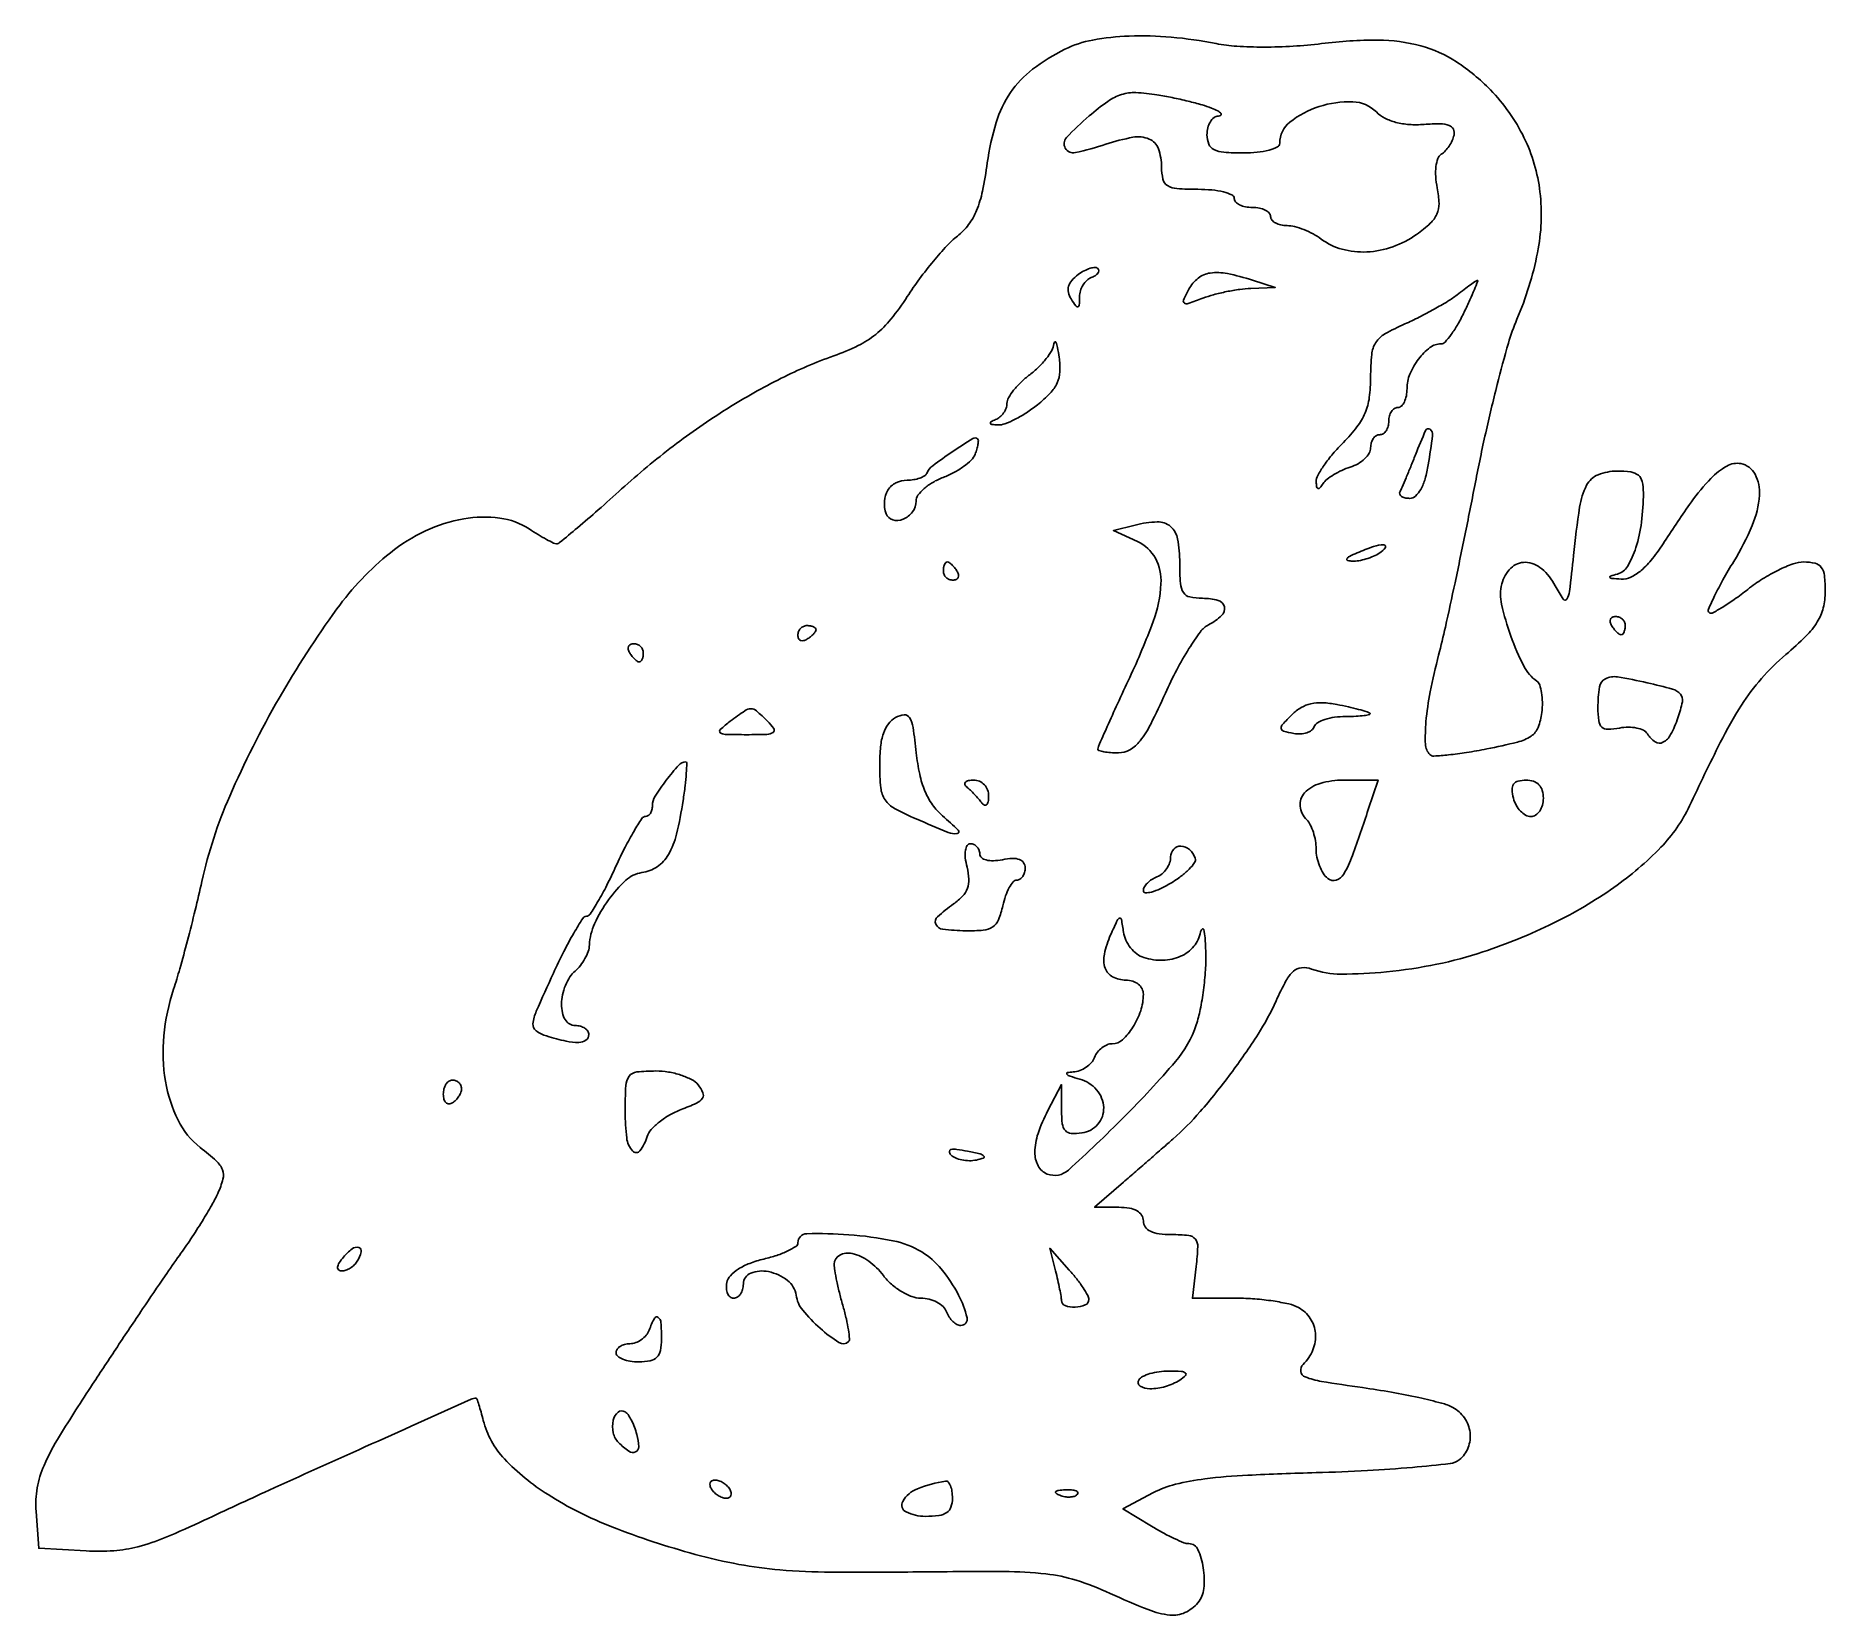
# Model space of a CAD drawing. Extents: x 0 to 197, y 0 to 174.
import ezdxf

# ---------------------------------------------------------------- set-up
doc = ezdxf.new("R2010")
doc.units = 0

msp = doc.modelspace()

# ---------------------------------------------------------------- linework, layer by layer
for points in [[(113.354537, 172.402955, 0.048895), (109.812114, 170.201989, 0.079884), (107.387451, 167.639189, 0.075807), (105.808782, 164.345516, 0.03995), (104.835357, 159.904391, -0.016811), (104.303787, 156.799026, -0.046198), (103.657095, 154.674513, -0.063442), (102.779102, 153.121422, -0.065854), (101.549221, 151.860057, 0.039344), (100.398677, 150.798559, 0.013831), (98.917132, 149.107053, 0.013633), (97.384128, 147.149643, 0.015547), (96.028655, 145.193826, -0.025428), (94.238333, 142.716554, -0.053982), (92.568723, 141.043954, -0.055673), (90.613876, 139.798659, -0.028683), (87.936691, 138.67111, 0.03089), (82.167562, 136.211315, 0.023948), (76.215848, 132.861199, 0.022789), (70.294742, 128.756782, 0.02114), (64.615862, 124.031681, -0.003601), (62.027506, 121.719739, -0.005633), (59.763902, 119.771806, -0.001872), (57.790623, 118.124606, -0.174704), (57.444887, 118, -0.115823), (57.128462, 118.074295, -0.008992), (56.351195, 118.478179, -0.011904), (55.434384, 119.004342, -0.008806), (54.445229, 119.627845, 0.113194), (51.216534, 120.823311, 0.074716), (47.243391, 120.743949, 0.067061), (43.047899, 119.432102, 0.060066), (39.174884, 117.020299, 0.06663), (33.28366, 110.831727, 0.026816), (26.930786, 101.009365, 0.026945), (21.502737, 90.233177, 0.048754), (18.442558, 80.851389, -0.005421), (17.710629, 77.707164, -0.004344), (16.856547, 74.337596, -0.004392), (16.012107, 71.23471, -0.011128), (15.328779, 69, 0.056618), (14.256509, 63.865836, 0.065036), (14.442226, 58.864194, 0.073006), (15.823834, 54.591642, 0.112531), (18.263485, 51.590895, -0.018392), (20.043747, 50.088867, -0.117345), (20.705773, 49.120279, -0.158088), (20.759285, 48.099232, -0.0416), (20.199539, 46.538596, -0.023475), (19.53821, 45.250963, -0.008163), (18.469447, 43.458808, -0.008087), (17.226595, 41.520792, -0.009333), (15.978111, 39.715616, 0.005997), (14.388936, 37.450293, 0.001612), (11.920497, 33.815178, 0.001632), (9.143376, 29.667839, 0.001689), (6.424671, 25.54882, 0.006239), (2.786546, 19.842039, 0.034222), (1.078601, 16.613968, 0.061948), (0.328648, 14.141421, 0.061111), (0.202332, 11.54882), (0.5, 7.5), (5.705753, 7.199275, 0.032222), (8.741931, 7.219672, 0.045744), (11.404884, 7.656424, 0.035257), (14.412357, 8.668013, 0.011421), (18.705753, 10.573982, -0.00347), (25.82575, 13.871271, -0.001136), (36.363776, 18.63408, -0.000096), (48.061388, 23.886318, -0.10585), (48.592365, 24, -0.31854), (48.685593, 23.933899, -0.004943), (48.908316, 23.278099, -0.011061), (49.149773, 22.484602, -0.006842), (49.399986, 21.542465, 0.129133), (51.715204, 17.332048, 0.062014), (56.514557, 13.392459, 0.047981), (63.549579, 9.840362, 0.026499), (72.702486, 6.820388, 0.020217), (77.516016, 5.717242, 0.026016), (82.014653, 5.116114, 0.018207), (87.646883, 4.865834, 0.004822), (96.651482, 4.880655, -0.003314), (106.669303, 4.927359, -0.026491), (111.280288, 4.673797, -0.049943), (114.596741, 3.974866, -0.030382), (118.337405, 2.531507, 0.012459), (122.533072, 0.737383, 0.067946), (124.924243, 0.143392, 0.134307), (126.577265, 0.408831, 0.113442), (127.989223, 1.487014, 0.148459), (128.64776, 3.05351, 0.063374), (128.594063, 5.349207, 0.068547), (128.00211, 7.355973, 0.294897), (127.005118, 8, -0.095686), (126.458083, 8.105654, -0.013679), (125.405746, 8.561703, -0.015131), (124.17802, 9.18003, -0.012393), (122.904008, 9.912182), (119.759677, 11.824364), (123.129838, 13.616188, -0.062067), (125.523071, 14.529844, -0.029656), (128.766741, 15.124858, -0.018618), (133.482885, 15.526201, -0.004995), (141, 15.809532, 0.006305), (146.646558, 16.037182, 0.009228), (151.607812, 16.391826, 0.005258), (155.749976, 16.808824, 0.144006), (156.75, 17.227971, 0.130168), (157.723433, 18.565935, 0.124378), (157.929067, 20.234648, 0.120919), (157.315797, 21.836943, 0.118852), (156.027289, 22.985395, 0.059593), (154.811964, 23.460066, 0.009267), (152.297756, 24.061424, 0.010209), (149.290874, 24.657884, 0.00873), (146.101195, 25.165913, -0.005117), (141.599431, 25.849608, -0.052948), (139.792071, 26.343494, -0.270834), (139.316045, 26.945246, -0.235644), (139.573906, 27.716763, 0.099446), (140.649005, 29.332368, 0.118061), (140.92925, 31.13914, 0.126454), (140.360432, 32.785147, 0.124411), (139.065741, 33.964816, 0.066141), (138.001558, 34.364536, 0.019034), (136.270595, 34.695915, 0.018793), (134.270946, 34.923871, 0.018984), (132.266542, 35), (127.401601, 35), (127.810207, 38.5, 0.017662), (127.984927, 40.655039, 0.17753), (127.717695, 41.501448, 0.206363), (126.987827, 41.906421, 0.024893), (125.109406, 42, -0.031492), (123.725869, 42.087228, -0.081064), (122.768234, 42.370602, -0.127494), (122.207367, 42.845988, -0.154739), (122, 43.5, 0.144599), (121.813409, 44.131713, 0.122136), (121.303315, 44.61008, 0.086418), (120.463198, 44.905217, 0.04138), (119.319892, 45), (116.639783, 45), (119.799291, 47.75, 0.000219), (121.17573, 48.949095, 0.000161), (122.700779, 50.279688, 0.000162), (124.14314, 51.539777, 0.000361), (125.239938, 52.5, 0.034477), (128.251043, 55.531358, 0.017945), (131.592222, 59.686556, 0.017939), (134.610316, 64.046675, 0.036377), (136.597933, 67.712116, -0.016358), (137.689759, 69.933261, -0.087567), (138.518563, 70.991792, -0.165545), (139.390939, 71.364458, -0.104243), (140.5, 71.217059, 0.084669), (143.736422, 70.658402, 0.025397), (148.749774, 70.903179, 0.025374), (154.271858, 71.739484, 0.030264), (159.358036, 73.100964, 0.032602), (167.091679, 76.254993, 0.040745), (173.76345, 80.198817, 0.04592), (178.922277, 84.606894, 0.083446), (182.07029, 89.155148, -0.006376), (185.453322, 96.128739, -0.025605), (187.789244, 100.250249, -0.039057), (189.9827, 103.166383, -0.035477), (192.6699, 105.808311, 0.018741), (194.874185, 107.835036, 0.0581), (196.132942, 109.411545, 0.079085), (196.780252, 110.943078, 0.060584), (197, 112.749992, 0.025309), (196.910898, 114.509142, 0.132607), (196.56827, 115.406083, 0.181098), (195.882987, 115.858907, 0.056461), (194.637505, 116, 0.086141), (193.47265, 115.797816, 0.027903), (191.85531, 115.114957, 0.026879), (190.108766, 114.140207, 0.027185), (188.483751, 112.987087, -0.012599), (186.997041, 111.865527, -0.020278), (185.670217, 110.995175, -0.01528), (184.575451, 110.383596, -0.327037), (184.229658, 110.437008, -0.308295), (184.159598, 110.80668, -0.009639), (184.834778, 112.278572, -0.01571), (185.756783, 114.046251, -0.009853), (186.939577, 116.056223, 0.038697), (188.962235, 119.996604, 0.081218), (189.760956, 123.335454, 0.13812), (189.28673, 125.653725, 0.230733), (187.723759, 126.819827, 0.180247), (186.188128, 126.557482, 0.067639), (184.437138, 125.195883, 0.039631), (182.275035, 122.605695, 0.011223), (179.334007, 118.25, -0.02295), (177.998952, 116.369397, -0.048753), (176.769571, 115.077653, -0.06664), (175.624629, 114.328149, -0.126428), (174.550587, 114.116001, -0.006558), (173.534138, 114.186886, -0.21375), (173.323035, 114.303284, -0.516605), (173.367331, 114.442547, -0.012259), (174.135245, 114.667226, 0.197696), (175.256231, 115.520255, 0.055163), (176.173172, 117.574963, 0.045785), (176.794389, 120.379007, 0.03164), (177, 123.625, 0.05327), (176.868999, 124.851094, 0.169222), (176.445473, 125.544764, 0.140145), (175.623476, 125.900961, 0.032619), (174.106989, 126, 0.096753), (172.01974, 125.592287, 0.179036), (170.760929, 124.442582, 0.082397), (169.986183, 122.039927, 0.010841), (169.311485, 116.706031, -0.002878), (168.876219, 112.761395, -0.106564), (168.586533, 111.910059, -0.552816), (168.178486, 111.901701, -0.024666), (167.312368, 113.373346, 0.09406), (165.822848, 115.252699, 0.17091), (164.019887, 115.961319, 0.20822), (162.423354, 115.33355, 0.135745), (161.431916, 113.584755, 0.117743), (161.406125, 111.341696, 0.030598), (162.424686, 107.853286, 0.030274), (163.854354, 104.525683, 0.125818), (165.277972, 102.891493, -0.162304), (165.596542, 102.468201, -0.041356), (165.804052, 101.622796, -0.037757), (165.891578, 100.564971, -0.030544), (165.830076, 99.427022, -0.064481), (165.424608, 97.797322, -0.154917), (164.650998, 96.84071, -0.085411), (163.151184, 96.183532, -0.011443), (159.772965, 95.42923, -0.009833), (157.540505, 95.02961, -0.014693), (155.574626, 94.776436, -0.009595), (153.953044, 94.647237, -0.214637), (153.522965, 94.810368, -0.189428), (153.02293, 95.957775, -0.03097), (153.085582, 98.427779, -0.027349), (153.554887, 101.711365, -0.014041), (154.481522, 105.765098, 0.008496), (155.218071, 108.83039, 0.002295), (156.280383, 113.712914, 0.002322), (157.435375, 119.267828, 0.002406), (158.524871, 124.768224, -0.007162), (159.652561, 130.19036, -0.007435), (160.922096, 135.510503, -0.007207), (162.154616, 140.078698, -0.031764), (163.088177, 142.705709, 0.052299), (165.35637, 150.026326, 0.07793), (165.626712, 156.713019, 0.085653), (163.867571, 162.694626, 0.078535), (160.16925, 167.945037, 0.055627), (156.444067, 171.014839, 0.077823), (152.516462, 172.781873, 0.067045), (147.802451, 173.41519, 0.030899), (141.610857, 173.030076, -0.016076), (138.47176, 172.74126, -0.014871), (135.237856, 172.644673, -0.015502), (132.273165, 172.736264, -0.033044), (130, 173.028713, 0.025588), (125.053943, 173.7401, 0.032326), (120.435, 173.865095, 0.036246), (116.426556, 173.422235, 0.069044)], [(129.5, 165.93583, -0.021274), (130.19778, 165.61839, -0.098123), (130.545312, 165.345814, -0.431729), (130.526187, 165.164407, -0.151129), (130.25, 165.063386, 0.153435), (129.772965, 164.88646, 0.091874), (129.367188, 164.43112, 0.076112), (129.093103, 163.769502, 0.060276), (129, 163, 0.094959), (129.195784, 161.978414, 0.184152), (129.75, 161.375, 0.098846), (130.849164, 161.074821, 0.017388), (133, 161, 0.025309), (134.532825, 161.07764, 0.040146), (135.825, 161.314732, 0.048126), (136.741408, 161.657465, 0.286669), (137, 162.071429, -0.228929), (138.116829, 164.382839, -0.089604), (141.321778, 166.099989, -0.086033), (145.043948, 166.630167, -0.191086), (147.629722, 165.513135, 0.078228), (148.563574, 164.833308, 0.054284), (149.785395, 164.366901, 0.047622), (151.244363, 164.129917, 0.03484), (152.886303, 164.136152, -0.018119), (154.651133, 164.201859, -0.086416), (155.641551, 164.030395, -0.199165), (156.099024, 163.61518, -0.167994), (156.169821, 162.96049, -0.051796), (155.96514, 162.360296, -0.038599), (155.62377, 161.749027, -0.039423), (155.206643, 161.217384, -0.068391), (154.774578, 160.860681, 0.169517), (154.394869, 160.392453, 0.056071), (154.187119, 159.519017, 0.046745), (154.155606, 158.396575, 0.033022), (154.320952, 157.145241, -0.040578), (154.519562, 155.444965, -0.113502), (154.293313, 154.274001, -0.103585), (153.562174, 153.257055, -0.030573), (152.061825, 152.044023, -0.069289), (149.43641, 150.675806, -0.073464), (146.589262, 150.112295, -0.078157), (143.856454, 150.406566, -0.09637), (141.55887, 151.531803, 0.038541), (140.682972, 152.093864, 0.030083), (139.656592, 152.568717, 0.030896), (138.641073, 152.895586, 0.062488), (137.80887, 153, -0.053321), (137.116832, 153.074011, -0.073113), (136.531356, 153.29375, -0.092916), (136.138255, 153.618398, -0.175567), (136, 154, 0.191087), (135.848523, 154.381882, 0.088204), (135.4125, 154.70625, 0.068025), (134.765418, 154.926307, 0.048028), (134, 155, -0.048028), (133.234582, 155.073693, -0.068025), (132.5875, 155.29375, -0.088204), (132.151477, 155.618118, -0.191087), (132, 156, 0.295869), (131.748945, 156.387127, 0.04382), (130.825, 156.70625, 0.037669), (129.532944, 156.92761, 0.023598), (128, 157, -0.016242), (125.695288, 157.074885, -0.12133), (124.659671, 157.402561, -0.200477), (124.156218, 158.097182, -0.05793), (124, 159.440983, 0.08426), (123.655491, 161.470786, 0.213965), (122.650641, 162.532648, 0.144469), (120.850009, 162.72141, 0.034081), (117.888455, 161.963187, -0.024287), (114.528025, 161.032404, -0.324692), (113.417429, 161.510176, -0.335691), (113.549054, 162.689874, -0.025003), (116.041507, 165.068065, -0.022941), (118.089163, 166.677288, -0.079501), (119.593333, 167.425401, -0.086337), (121.188104, 167.634901, -0.030106), (123.5, 167.398682, -0.010231), (125.1781, 167.089022, -0.009051), (126.9125, 166.699279, -0.009128), (128.462132, 166.291359, -0.027195)], [(116.25, 147.279762, 0.104721), (115.770881, 146.984887, 0.067823), (115.362689, 146.474888, 0.0638), (115.083924, 145.837184, 0.068982), (114.984687, 145.166667, -0.013106), (114.952584, 144.26012, -0.329198), (114.80188, 144.080345, -0.307988), (114.574969, 144.165871, -0.012174), (114.056736, 144.94244, -0.083771), (113.755719, 145.660474, -0.127839), (113.77217, 146.332325, -0.111523), (114.124363, 146.97562, -0.05415), (114.820476, 147.610679, -0.03392), (115.499109, 148.03952, -0.049297), (116.151756, 148.313326, -0.061219), (116.6886, 148.409036, -0.226297), (116.998428, 148.281334, -0.200188), (117.085781, 148.034069, -0.147603), (116.985476, 147.758126, -0.095419), (116.692394, 147.491164, -0.051422)], [(134, 147), (136.5, 146.19936), (133.8151, 146.09968, 0.026166), (132.599332, 145.990664, 0.015273), (131.1573, 145.739726, 0.015247), (129.725047, 145.399344, 0.024881), (128.537558, 145.01428, -0.0081), (126.933368, 144.433933, -0.231467), (126.508708, 144.486864, -0.371382), (126.413348, 144.817636, -0.015224), (127.007642, 146.01428, -0.104288), (128.021556, 147.219942, -0.131678), (129.357728, 147.787859, -0.086399), (131.236891, 147.727102, -0.026317)], [(157.298609, 143.5, -0.019257), (156.594719, 142.159361, -0.027166), (155.859528, 141.028125, -0.026054), (155.181865, 140.194768, -0.212092), (154.743359, 140, 0.164977), (153.524173, 139.586469, 0.066902), (152.270514, 138.327219, 0.063805), (151.321058, 136.677123, 0.098995), (151, 135.071429, -0.04631), (150.926409, 134.278588, -0.06626), (150.70625, 133.608482, -0.086348), (150.382008, 133.156245, -0.196601), (150, 133, 0.148195), (149.618646, 132.884432, 0.098894), (149.29375, 132.559375, 0.082425), (149.074694, 132.073457, 0.064853), (149, 131.5, -0.064853), (148.925306, 130.926543, -0.082425), (148.70625, 130.440625, -0.098894), (148.381354, 130.115568, -0.148195), (148, 130, 0.141874), (147.61866, 129.889573, 0.099744), (147.29375, 129.57917, 0.084602), (147.074877, 129.114976, 0.068054), (147, 128.567388, -0.135626), (146.834194, 127.967369, -0.068219), (146.339063, 127.349343, -0.059968), (145.610505, 126.807653, -0.054315), (144.75, 126.432606, 0.031814), (143.834759, 126.081714, 0.029316), (142.945123, 125.609104, 0.030565), (142.203004, 125.092573, 0.079947), (141.765313, 124.615219, -0.029878), (141.423953, 124.158896, -0.294037), (141.204985, 124.091919, -0.299018), (141.056241, 124.26338, -0.03049), (141.015313, 124.826923, -0.129917), (141.190778, 125.52325, -0.024657), (141.885748, 126.645312, -0.02483), (142.852607, 127.90797, -0.020566), (144, 129.153846, 0.032024), (145.499161, 130.858409, 0.065574), (146.391763, 132.394541, 0.066048), (146.85245, 134.102094, 0.032915), (147, 136.341023, -0.023891), (147.119014, 138.830313, -0.119349), (147.572675, 140.141409, -0.121564), (148.571676, 141.087417, -0.025188), (150.75, 142.182588, 0.012779), (152.332321, 142.929531, 0.010446), (153.985938, 143.806226, 0.010589), (155.473858, 144.67714, 0.027128), (156.5, 145.386685, -0.004349), (157.283329, 145.982819, -0.00644), (157.981185, 146.490509, -0.003179), (158.579663, 146.908534, -0.117578), (158.733821, 146.968197, -0.574199), (158.788544, 146.898196, -0.003354), (158.408679, 145.962533, -0.008375), (157.922075, 144.840232, -0.004777)], [(110.338032, 133.281027, -0.024825), (109.141384, 132.417219, -0.026704), (107.893047, 131.698799, -0.027554), (106.763857, 131.203014, -0.102332), (106, 131.083915, -0.015909), (105.3398, 131.137571, -0.268671), (105.170748, 131.262874, -0.394942), (105.228446, 131.42379, -0.022682), (105.75, 131.662281, 0.079733), (106.22788, 131.950465, 0.064347), (106.632812, 132.393503, 0.065272), (106.906707, 132.917538, 0.08804), (107, 133.443261, -0.131844), (107.165497, 134.059976, -0.036487), (107.734375, 134.896348, -0.034165), (108.543168, 135.784724, -0.029967), (109.5, 136.597276, 0.032416), (110.467765, 137.427298, 0.033415), (111.309638, 138.367546, 0.035443), (111.922211, 139.277332, 0.106147), (112.149832, 139.987349, -0.172579), (112.254068, 140.20846, -0.538763), (112.384372, 140.182064, -0.048677), (112.55877, 139.587464, -0.010433), (112.737864, 138.52606, -0.04916), (112.81457, 136.931017, -0.095015), (112.512431, 135.694488, -0.08436), (111.743366, 134.564129, -0.032551)], [(153.338335, 126.697489, -0.029565), (152.993746, 125.156445, -0.056975), (152.510141, 123.989679, -0.080124), (151.928918, 123.250997, -0.188234), (151.285824, 123, -0.051153), (150.757841, 123.054157, -0.103866), (150.377034, 123.220313, -0.168925), (150.202485, 123.466008, -0.195251), (150.231739, 123.75, 0.020266), (150.455803, 124.216496, 0.002536), (150.895149, 125.24937, 0.002982), (151.403541, 126.48216, 0.002468), (151.930693, 127.801047, -0.010061), (153.048824, 130.479765, -0.489281), (153.538093, 130.602185, -0.265251), (153.813418, 129.927291, -0.007415)], [(103.496807, 127.852276, -0.10851), (103.082769, 127.223863, -0.03612), (102.234781, 126.509856, -0.033975), (101.151676, 125.831256, -0.032725), (99.973269, 125.296012, 0.040663), (98.835525, 124.757316, 0.048901), (97.873398, 124.068686, 0.056252), (97.209929, 123.341301, 0.15807), (97, 122.693853, -0.161238), (96.610436, 121.51722, -0.133788), (95.567724, 120.698989, -0.170321), (94.432065, 120.628546, -0.24447), (93.711915, 121.306177, -0.096193), (93.510813, 122.688407, -0.128674), (93.887688, 123.892819, -0.137408), (94.780247, 124.705333, -0.116873), (96.023655, 125, 0.038526), (96.740765, 125.055337, 0.045688), (97.399657, 125.220313, 0.051749), (97.912436, 125.461755, 0.153465), (98.166667, 125.75, -0.127936), (98.836478, 126.590751, -0.012486), (100.970547, 128.109842, -0.008084), (103.228986, 129.581386, -0.336085), (103.773539, 129.533816, -0.223269), (103.84832, 129.354889, -0.029923), (103.805083, 128.937745, -0.029886), (103.687656, 128.419593, -0.02095)], [(126, 115.893011, 0.017089), (126.076757, 113.647877, 0.126292), (126.410544, 112.639301, 0.19895), (127.116472, 112.148884, 0.053651), (128.5, 112, -0.064121), (130.225351, 111.777822, -0.279223), (130.91279, 111.068999, -0.270808), (130.61262, 110.110263, -0.061841), (129.167645, 109.089721, 0.111005), (128.285288, 108.327465, 0.01865), (127.016487, 106.472446, 0.019617), (125.669045, 104.137378, 0.016303), (124.417645, 101.556927, -0.011425), (122.813536, 98.165303, -0.050793), (121.63278, 96.307384, -0.095066), (120.519636, 95.343611, -0.131495), (119.25, 95.002389, -0.01718), (118.387498, 95.031116, -0.027992), (117.660938, 95.121394, -0.027191), (117.119815, 95.250355, -0.332074), (117, 95.410865, -0.103925), (117.063446, 95.712818, -0.000889), (118.028125, 97.896464, -0.003077), (119.158467, 100.401171, -0.001973), (120.5, 103.295519, 0.020912), (123.070832, 109.441932, 0.074519), (123.939156, 113.606192, 0.138295), (123.318734, 116.406444, 0.164044), (121.350488, 118.250076), (118.700977, 119.457274), (121.100488, 120.060908, -0.051692), (123.53202, 120.411404, -0.18837), (124.979293, 119.911616, -0.174771), (125.77027, 118.52971, -0.043482)], [(148, 117, -0.040566), (147.315929, 116.632796, -0.028934), (146.5, 116.331527, -0.029384), (145.682866, 116.134067, -0.053798), (145, 116.085598, -0.051935), (144.464625, 116.161267, -0.491407), (144.384577, 116.343886, -0.152377), (144.658129, 116.608071, -0.014925), (145.5, 117, -0.019739), (147.313446, 117.695838, -0.081911), (148.466394, 117.885992, -0.608383), (148.618131, 117.592871, -0.095694)], [(101.5, 115, -0.082592), (101.656512, 114.6179, -0.161196), (101.6254, 114.29375, -0.182303), (101.413961, 114.078288, -0.108972), (101.059017, 114, -0.093332), (100.654762, 114.076123, -0.09642), (100.311086, 114.29375, -0.099167), (100.081062, 114.618444, -0.105053), (100, 115, -0.042167), (100.032345, 115.382849, -0.061769), (100.129539, 115.70625, -0.081139), (100.272352, 115.92554, -0.210953), (100.440983, 116, -0.151918), (100.65171, 115.934461, -0.038439), (100.933975, 115.70625, -0.035638), (101.231006, 115.382774, -0.029505)], [(86, 108.559017, -0.151918), (85.934461, 108.34829, -0.038439), (85.70625, 108.066025, -0.035638), (85.382774, 107.768994, -0.029505), (85, 107.5, -0.082592), (84.6179, 107.343488, -0.161196), (84.29375, 107.3746, -0.182303), (84.078288, 107.586039, -0.108972), (84, 107.940983, -0.093332), (84.076123, 108.345238, -0.09642), (84.29375, 108.688914, -0.099167), (84.618444, 108.918938, -0.105053), (85, 109, -0.042167), (85.382849, 108.967655, -0.061769), (85.70625, 108.870461, -0.081139), (85.92554, 108.727648, -0.210953)], [(175, 109, -0.042167), (174.967655, 108.617151, -0.061769), (174.870461, 108.29375, -0.081139), (174.727648, 108.07446, -0.210953), (174.559017, 108, -0.151918), (174.34829, 108.065539, -0.038439), (174.066025, 108.29375, -0.035638), (173.768994, 108.617226, -0.029505), (173.5, 109, -0.082592), (173.343488, 109.3821, -0.161196), (173.3746, 109.70625, -0.182303), (173.586039, 109.921712, -0.108972), (173.940983, 110, -0.093332), (174.345238, 109.923877, -0.09642), (174.688914, 109.70625, -0.099167), (174.918938, 109.381556, -0.105053)], [(67, 106, -0.042167), (66.967655, 105.617151, -0.061769), (66.870461, 105.29375, -0.081139), (66.727648, 105.07446, -0.210953), (66.559017, 105, -0.151918), (66.34829, 105.065539, -0.038439), (66.066025, 105.29375, -0.035638), (65.768994, 105.617226, -0.029505), (65.5, 106, -0.082592), (65.343488, 106.3821, -0.161196), (65.3746, 106.70625, -0.182303), (65.586039, 106.921712, -0.108972), (65.940983, 107, -0.093332), (66.345238, 106.923877, -0.09642), (66.688914, 106.70625, -0.099167), (66.918938, 106.381556, -0.105053)], [(180.799606, 98.854994, -0.036304), (180.000609, 97.00658, -0.152988), (179.157512, 96.161462, -0.274506), (178.298484, 96.206895, -0.107554), (177.4418, 97.09417, 0.143851), (177.010976, 97.480872, 0.06005), (176.264267, 97.733125, 0.052608), (175.344427, 97.826073, 0.04615), (174.382783, 97.732842, -0.039865), (173.094988, 97.591657, -0.198509), (172.428806, 97.844247, -0.175729), (172.087822, 98.517928, -0.030171), (172, 99.972005, -0.037877), (172.17253, 102.246239, -0.242451), (172.829442, 103.152609, -0.159457), (174.154979, 103.3552, -0.015094), (177.420165, 102.711061, -0.010892), (180.196208, 102.011844, -0.146701), (181.074594, 101.461323, -0.235644), (181.292589, 100.631091, -0.032351)], [(146.916667, 99.35636, -0.606078), (146.88487, 99.218384, -0.030434), (146.305208, 99.104681, -0.022351), (145.404752, 99.025096, -0.010865), (144.25, 99, 0.033845), (143.042401, 98.918164, 0.044189), (141.963303, 98.672721, 0.050951), (141.148189, 98.314776, 0.185445), (140.795286, 97.885858, -0.150383), (140.510863, 97.48769, -0.083146), (139.977651, 97.205961, -0.070046), (139.283972, 97.079515, -0.057745), (138.53336, 97.135858, -0.021113), (137.41175, 97.401436, -0.312908), (137.168039, 97.696986, -0.209436), (137.315204, 98.126841, -0.010662), (138.360098, 99.217262, -0.064068), (139.340064, 99.973791, -0.077316), (140.420797, 100.399374, -0.067025), (141.70073, 100.510967, -0.035291), (143.28869, 100.323622, -0.007711), (144.549087, 100.063649, -0.01043), (145.679074, 99.787491, -0.007682), (146.60903, 99.524187, -0.104443)], [(80.642857, 98.5, -0.044088), (81.344303, 97.6626, -0.421179), (81.265764, 97.25, -0.139351), (80.590907, 97.034928, -0.0079), (78.380299, 97, -0.005082), (76.000429, 97.024188, -0.166027), (75.466872, 97.218576, -0.464389), (75.458884, 97.567985, -0.019148), (76.55887, 98.468197, -0.010403), (78.170342, 99.635154, -0.150665), (78.834456, 99.845597, -0.183356), (79.444852, 99.619393, -0.016957)], [(99.924606, 88.065389, -0.015788), (101.63814, 86.481746, -0.630978), (101.509481, 86.10926, -0.126487), (100.532099, 86.246185, -0.004499), (97.00686, 87.7359, -0.021891), (94.633987, 88.889737, -0.121032), (93.590662, 89.837164, -0.124881), (93.121641, 91.145708, -0.023927), (93, 93.68621, -0.024616), (93.098029, 95.676144, -0.056587), (93.412359, 97.140132, -0.077849), (93.956334, 98.185172, -0.10588), (94.75, 98.887616, -0.105866), (95.696221, 99.182994, -0.291163), (96.29087, 98.877162, -0.096627), (96.670497, 97.791741, -0.009286), (97.021596, 95.002696, 0.025676), (97.397129, 92.645648, 0.04678), (97.97791, 90.786783, 0.055547), (98.805768, 89.29735, 0.059587)], [(71.374717, 89.75, -0.020936), (70.653227, 86.065731, -0.071463), (69.753912, 83.800547, -0.114635), (68.523878, 82.477251, -0.112404), (66.827737, 81.819838, 0.151449), (65.082675, 80.984376, 0.04928), (63.165445, 78.821185, 0.049152), (61.637906, 76.205033, 0.096646), (61.073088, 73.872445, -0.072391), (60.936218, 73.158479, -0.041799), (60.580845, 72.357298, -0.040787), (60.079478, 71.596312, -0.053546), (59.5, 71, 0.077115), (58.925329, 70.350236, 0.044437), (58.440625, 69.42239, 0.043151), (58.110678, 68.379233, 0.055078), (58, 67.377555, 0.051876), (58.101513, 66.401763, 0.089113), (58.407725, 65.646259, 0.115408), (58.889057, 65.171839, 0.137957), (59.5, 65, -0.064853), (60.073457, 64.925306, -0.082425), (60.559375, 64.70625, -0.098894), (60.884432, 64.381354, -0.148195), (61, 64, -0.244814), (60.68781, 63.400607, -0.145513), (59.90543, 63.14009, -0.064815), (58.515752, 63.275333, -0.017376), (56.367204, 63.84968, -0.084644), (55.202463, 64.433793, -0.266963), (54.863014, 65.20359, -0.077128), (55.229127, 66.577638, -0.004036), (57.104516, 70.75, -0.009269), (58.259671, 73.147289, -0.014268), (59.355569, 75.172045, -0.008596), (60.33095, 76.792509, -0.249003), (60.737312, 77.027175, 0.244116), (61.137975, 77.253653, 0.010787), (62.007904, 78.65401, 0.016151), (62.981602, 80.427896, 0.010615), (63.991723, 82.527175, -0.010732), (65.001532, 84.624551, -0.016429), (65.974247, 86.392358, -0.01099), (66.842865, 87.784438, -0.252935), (67.241723, 88, 0.152317), (67.530909, 88.090188, 0.098221), (67.777256, 88.344057, 0.081005), (67.943447, 88.723428, 0.062891), (68, 89.171259, -0.140901), (68.300736, 90.21726, -0.022392), (69.52605, 91.990376, -0.019568), (70.895192, 93.654, -0.213944), (71.666805, 94, -0.426473), (71.790023, 93.871537, -0.006736), (71.728197, 92.751563, -0.013026), (71.597939, 91.379763, -0.007699)], [(104.984687, 90.25, -0.037587), (104.931604, 89.618706, -0.159858), (104.760309, 89.28649, -0.327207), (104.514255, 89.250498, -0.111066), (104.223054, 89.5, 0.017789), (103.871686, 89.937434, 0.011028), (103.430111, 90.426563, 0.01106), (102.97225, 90.890763, 0.019542), (102.5717, 91.25, -0.129577), (102.368486, 91.533999, -0.297449), (102.422103, 91.779687, -0.152297), (102.752042, 91.949546, -0.043317), (103.333333, 92, -0.102919), (103.972559, 91.867015, -0.101386), (104.509628, 91.489797, -0.098893), (104.86458, 90.922707, -0.092982)], [(146.739636, 88.75, -0.004938), (144.997306, 83.705112, -0.047497), (144.036528, 81.65012, -0.187877), (143.20511, 80.995327, -0.252258), (142.281835, 81.181061, -0.081464), (141.790562, 81.746299, -0.044116), (141.376539, 82.572047, -0.042446), (141.094664, 83.510649, -0.051772), (141, 84.422445, 0.041801), (140.923832, 85.331933, 0.036051), (140.69662, 86.263723, 0.037684), (140.363603, 87.08182, 0.081048), (139.967217, 87.632783, -0.171653), (139.247906, 89.139506, -0.216673), (139.730511, 90.589321, -0.137867), (141.45905, 91.646014, -0.068782), (144.020125, 92), (147.826272, 92)], [(166, 90, -0.067406), (165.896468, 89.23551, -0.084175), (165.593635, 88.5875, -0.099595), (165.144167, 88.154154, -0.143115), (164.616631, 88, -0.129214), (164.048695, 88.149263, -0.073972), (163.485993, 88.5875, -0.065681), (163.013407, 89.235306, -0.060903), (162.710251, 90, -0.049229), (162.55836, 90.957021, -0.167579), (162.726188, 91.55631, -0.182942), (163.214569, 91.893154, -0.060551), (164.09362, 92, -0.079994), (164.910103, 91.868531, -0.123133), (165.511702, 91.487723, -0.119125), (165.875978, 90.857806, -0.071916)], [(104, 83.883423, 0.222095), (104.189445, 83.477964, 0.112088), (104.702744, 83.215051, 0.072403), (105.501153, 83.130452, 0.037491), (106.5, 83.244751, -0.034745), (107.608959, 83.377818, -0.097718), (108.378654, 83.265536, -0.160129), (108.829022, 82.917994, -0.150112), (109, 82.361328, -0.065826), (108.931189, 81.840917, -0.083105), (108.72959, 81.39989, -0.099184), (108.430503, 81.104905, -0.146222), (108.079455, 81, 0.223226), (107.683385, 80.8139, 0.04823), (107.247164, 80.170646, 0.041603), (106.843533, 79.257914, 0.02926), (106.538803, 78.176668, -0.042166), (106.064857, 76.64717, -0.149232), (105.42497, 75.85757, -0.127205), (104.388389, 75.490403, -0.027152), (102.462291, 75.426668, -0.022214), (99.938906, 75.592528, -0.264708), (99.176119, 76.145889, -0.32838), (99.351303, 76.972168, -0.029081), (101.125467, 78.375327, 0.050213), (102.115707, 79.228802, 0.102626), (102.653394, 80.096874, 0.101303), (102.805287, 81.114891, 0.048062), (102.606415, 82.432031, -0.032265), (102.418091, 83.458807, -0.065523), (102.429536, 84.278128, -0.106505), (102.626434, 84.805971, -0.255755), (102.980948, 85, -0.108773), (103.369729, 84.91441, -0.09974), (103.700653, 84.672005, -0.095383), (103.922565, 84.309712, -0.090088)], [(127.697078, 83.408765, -0.234406), (127.629024, 82.921429, -0.043964), (127.040482, 82.204133, -0.038802), (126.138828, 81.416123, -0.026784), (125.009578, 80.664729, -0.022168), (123.854427, 80.049719, -0.044116), (122.884064, 79.688087, -0.072766), (122.225044, 79.606427, -0.407787), (122, 79.836475, -0.132442), (122.109374, 80.242145, -0.062678), (122.440625, 80.676177, -0.055627), (122.926269, 81.070969, -0.051302), (123.5, 81.361626, 0.085083), (124.073423, 81.70237, 0.066197), (124.559375, 82.24247, 0.066108), (124.887868, 82.891645, 0.084306), (125, 83.551949, -0.186921), (125.335539, 84.418131, -0.224849), (126.135653, 84.74637, -0.171931), (127.078188, 84.354997, -0.129452)], [(122.063355, 72.479892, 0.082393), (124.167209, 72.177153, 0.101037), (126.099932, 72.615213, 0.113215), (127.549368, 73.716505, 0.126678), (128.300463, 75.297279, -0.161888), (128.472535, 75.603075, -0.566012), (128.642157, 75.551932, -0.044859), (128.785088, 74.655926, -0.009448), (128.863818, 73.070998, -0.024124), (128.829577, 71.11472, -0.016306), (128.610465, 68.894035, -0.016452), (128.257026, 66.756432, -0.03123), (127.810106, 65.070998, -0.096967), (125.534501, 61.049803, -0.019007), (119.865856, 54.919736, -0.012726), (113.749278, 49.094268, -0.282684), (111.437009, 48.662546, -0.181808), (110.430183, 49.556516, -0.12392), (110.064788, 51.059851, -0.080658), (110.418144, 53.129303, -0.037678), (111.493839, 55.635693), (112.987679, 58.5), (112.993839, 55.680449, 0.029348), (113.084857, 54.186873, 0.154879), (113.420427, 53.449071, 0.195617), (114.070348, 53.13491, 0.051292), (115.25, 53.180449, 0.180893), (116.994099, 54.13098, 0.191298), (117.635123, 55.96729, 0.168753), (116.861669, 57.923466, 0.148224), (115, 59.105235, -0.010264), (113.935221, 59.425102, -0.131632), (113.588845, 59.649135, -0.579744), (113.643682, 59.816933, -0.03708), (114.281385, 59.90032, 0.074292), (115.00543, 60.050268, 0.061016), (115.708571, 60.411344, 0.062599), (116.285766, 60.918932, 0.089748), (116.638374, 61.5, -0.072419), (116.959881, 62.073441, -0.063936), (117.443756, 62.559375, -0.066862), (118.009711, 62.88817, -0.09851), (118.571805, 63, 0.188145), (119.710711, 63.444286, 0.066126), (120.854247, 64.816209, 0.061024), (121.709557, 66.628776, 0.07992), (122, 68.434259, 0.118998), (121.854178, 69.038292, 0.103383), (121.443968, 69.545773, 0.093414), (120.824099, 69.883346, 0.078257), (120.083333, 70, -0.119744), (118.622291, 70.354993, -0.194316), (117.800672, 71.310423, -0.136141), (117.71364, 72.869248, -0.05101), (118.401658, 74.968048, -0.003837), (119.149268, 76.613862, -0.236568), (119.393787, 76.808439, -0.424574), (119.588783, 76.676327, -0.007236), (119.813355, 75.265328, 0.074836), (120.077357, 74.389456, 0.059398), (120.603552, 73.551664, 0.060468), (121.299365, 72.87622, 0.085816)], [(73.025687, 58.469049, -0.070669), (73.553165, 57.611832, -0.259415), (73.493568, 57.00014, -0.135076), (72.846527, 56.457895, -0.017016), (71.145637, 55.74887, 0.039347), (69.898374, 55.162326, 0.039009), (68.75457, 54.386155, 0.04183), (67.867629, 53.546867, 0.105907), (67.430118, 52.779821, -0.085005), (66.630071, 51.231499, -0.47259), (65.818613, 51.197965, -0.153651), (65.171334, 52.631127, -0.029834), (65, 55.5, -0.012023), (65.069649, 58.396066, -0.150055), (65.437642, 59.416919, -0.208318), (66.269123, 59.888774, -0.026358), (68.377555, 60, -0.040734), (69.763791, 59.886877, -0.038852), (71.136185, 59.550283, -0.041397), (72.299928, 59.056991, -0.098921)], [(47, 58.059017, -0.089642), (46.926698, 57.653442, -0.053229), (46.70625, 57.2129, -0.051032), (46.382515, 56.806203, -0.06081), (46, 56.5, -0.139169), (45.620352, 56.392057, -0.191142), (45.29375, 56.521475, -0.138808), (45.073267, 56.889346, -0.066118), (45, 57.440983, -0.062283), (45.074545, 58.037096, -0.080552), (45.29375, 58.542039, -0.097988), (45.618621, 58.879982, -0.153634), (46, 59, -0.092995), (46.381732, 58.928382, -0.096318), (46.70625, 58.723586, -0.099231), (46.923444, 58.418051, -0.105429)], [(103.64378, 50.205893, -0.054376), (102.86184, 50.127256, -0.048216), (102.048004, 50.212837, -0.051027), (101.324322, 50.439155, -0.095372), (100.817958, 50.782042, -0.181167), (100.65923, 51.130943, -0.373673), (100.826958, 51.353092, -0.086287), (101.486201, 51.377314, -0.016428), (102.674177, 51.175496, -0.00866), (104.047609, 50.870603, -0.138278), (104.459395, 50.639951, -0.550064), (104.410973, 50.423805, -0.033951)], [(97.619354, 40.090411, -0.084862), (99.769509, 38.216351, -0.04912), (101.672251, 35.352421, -0.065732), (102.601724, 32.860276, -0.481977), (101.916596, 32, -0.129306), (101.499465, 32.10971, -0.063343), (101.055835, 32.440625, -0.056478), (100.654537, 32.926301, -0.052877), (100.361626, 33.5, 0.113929), (99.974653, 34.073866, 0.065852), (99.293305, 34.559375, 0.06047), (98.437439, 34.888194, 0.061581), (97.533084, 35, -0.089662), (96.533904, 35.180629, -0.046683), (95.390453, 35.734375, -0.044394), (94.287693, 36.543522, -0.051277), (93.402724, 37.5, 0.074492), (91.803908, 39.075225, 0.101106), (89.964893, 39.91359, 0.179977), (88.597524, 39.734909, 0.278028), (88, 38.743398, 0.042746), (88.059542, 38.048213, 0.008993), (88.288726, 36.849193, 0.009363), (88.606631, 35.463874, 0.00875), (88.982898, 34.05963, -0.012832), (89.330741, 32.717743, -0.018925), (89.560706, 31.522829, -0.014542), (89.681539, 30.547015, -0.223493), (89.569662, 30.236329, -0.352342), (88.522328, 30.122903, -0.03853), (86.449413, 31.687849, -0.040561), (84.529847, 33.683233, -0.136718), (83.809597, 35.325961, 0.195833), (82.859777, 36.953652, 0.111822), (80.761824, 37.923647, 0.147215), (78.816094, 37.763798, 0.308377), (78, 36.566422, -0.066744), (77.919712, 35.967641, -0.083732), (77.684711, 35.460137, -0.099432), (77.335981, 35.120726, -0.144402), (76.926676, 35, -0.172301), (76.544436, 35.135751, -0.120368), (76.265608, 35.503514, -0.090606), (76.136632, 36.058329, -0.059556), (76.183455, 36.714089, -0.140992), (76.571099, 37.47648, -0.063153), (77.443287, 38.202403, -0.050952), (78.700192, 38.83483, -0.033044), (80.256779, 39.313428, 0.021386), (81.690876, 39.718044, 0.031863), (82.900429, 40.203205, 0.03292), (83.78202, 40.697468, 0.253744), (84, 41.099339, -0.407069), (84.978038, 42.101592, -0.024605), (89.594052, 41.987343, -0.0307), (94.455271, 41.325447, -0.087943)], [(35.541119, 39.066531, -0.0641), (35.210125, 38.658556, -0.051744), (34.76321, 38.313294, -0.053409), (34.274058, 38.078415, -0.085443), (33.818538, 38, -0.176123), (33.485592, 38.121034, -0.256649), (33.374856, 38.405689, -0.110288), (33.548584, 38.879936, -0.030483), (34.020056, 39.524166, -0.055352), (34.961207, 40.432181, -0.241841), (35.698517, 40.568117, -0.400869), (35.97211, 40.085853, -0.076926)], [(116, 34.84699, -0.302318), (115.606969, 34.256372, -0.091326), (114.500298, 34.015491, -0.093029), (113.392837, 34.186665, -0.313098), (112.986345, 34.75, 0.03818), (112.94519, 35.184085, 0.006261), (112.791265, 36.014063, 0.006858), (112.584102, 36.987866, 0.006003), (112.341416, 38), (111.710141, 40.5), (113.855071, 38.09699, -0.016134), (114.676361, 37.114861, -0.020209), (115.369927, 36.151061, -0.018822), (115.879133, 35.312489, -0.127708)], [(69, 30.5, -0.045527), (68.884257, 29.231486, -0.152009), (68.5, 28.5, -0.152009), (67.768514, 28.115743, -0.045527), (66.5, 28, -0.038131), (65.542644, 28.073116, -0.057076), (64.734375, 28.29375, -0.074992), (64.182831, 28.617064, -0.226478), (64, 29, -0.151099), (64.117941, 29.381366, -0.09843), (64.449844, 29.70625, -0.081424), (64.94588, 29.925386, -0.063461), (65.531385, 30, 0.088478), (66.159833, 30.112085, 0.06652), (66.782009, 30.440625, 0.065663), (67.303843, 30.926585, 0.081035), (67.638374, 31.5, -0.028876), (68.222597, 32.793809, -0.459338), (68.637004, 32.889849, -0.222244), (68.942708, 32.330217, -0.015648)], [(126, 26, -0.073095), (124.435656, 25.286715, -0.070585), (122.713117, 25.042327, -0.138708), (121.656293, 25.341259, -0.414875), (121.5, 26, -0.139745), (121.920917, 26.383973, -0.043178), (122.726963, 26.701752, -0.039395), (123.733623, 26.916823, -0.03437), (124.809017, 26.984687, -0.01112), (126.185704, 26.946227, -0.161557), (126.633758, 26.772178, -0.457374), (126.639947, 26.490841, -0.040301)], [(66.285674, 20.015584, -0.05064), (66.49717, 18.658351, -0.310801), (66.146849, 18.086039, -0.265044), (65.41836, 18.158637, -0.041999), (64.278145, 19.121855, -0.145425), (63.697598, 20.193253, -0.103662), (63.696004, 21.566284, -0.164911), (64.215948, 22.449017, -0.327284), (64.984078, 22.50984, -0.104204), (65.317706, 22.191959, -0.030244), (65.685907, 21.5797, -0.028984), (66.026901, 20.822256, -0.027328)], [(76.5, 14, -0.076764), (76.661825, 13.617617, -0.154201), (76.642737, 13.29375, -0.186277), (76.449529, 13.079239, -0.117858), (76.118034, 13, -0.085235), (75.689814, 13.073533, -0.053414), (75.230237, 13.29375, -0.051777), (74.810561, 13.617474, -0.064269), (74.5, 14, -0.076764), (74.338175, 14.382383, -0.154201), (74.357263, 14.70625, -0.186277), (74.550471, 14.920761, -0.117858), (74.881966, 15, -0.085235), (75.310186, 14.926467, -0.053414), (75.769763, 14.70625, -0.051777), (76.189439, 14.382526, -0.064269)], [(101, 13, -0.080829), (100.841633, 12.026751, -0.165311), (100.378923, 11.418429, -0.117388), (99.512151, 11.093005, -0.031373), (98.031385, 11, -0.113509), (95.897764, 11.490691, -0.433943), (95.539146, 12.650604, -0.170981), (97.153849, 14.047272, -0.055301), (100.25, 14.883999, -0.258432), (100.536674, 14.778592, -0.083643), (100.779687, 14.378425, -0.058916), (100.945542, 13.75787, -0.035882)], [(114.729167, 13.395833, -0.126455), (114.402231, 13.202593, -0.060344), (113.916927, 13.123424, -0.05415), (113.359369, 13.160852, -0.051402), (112.8125, 13.316886, -0.054073), (112.395823, 13.538436, -0.470617), (112.37858, 13.720685, -0.168741), (112.670344, 13.862007, -0.018894), (113.416667, 13.921053, -0.028489), (114.112848, 13.910055, -0.077125), (114.592839, 13.799335, -0.208169), (114.77538, 13.614691, -0.296942)]]:
    msp.add_lwpolyline(points, format="xyb", close=True)

doc.saveas('drawing.dxf')
